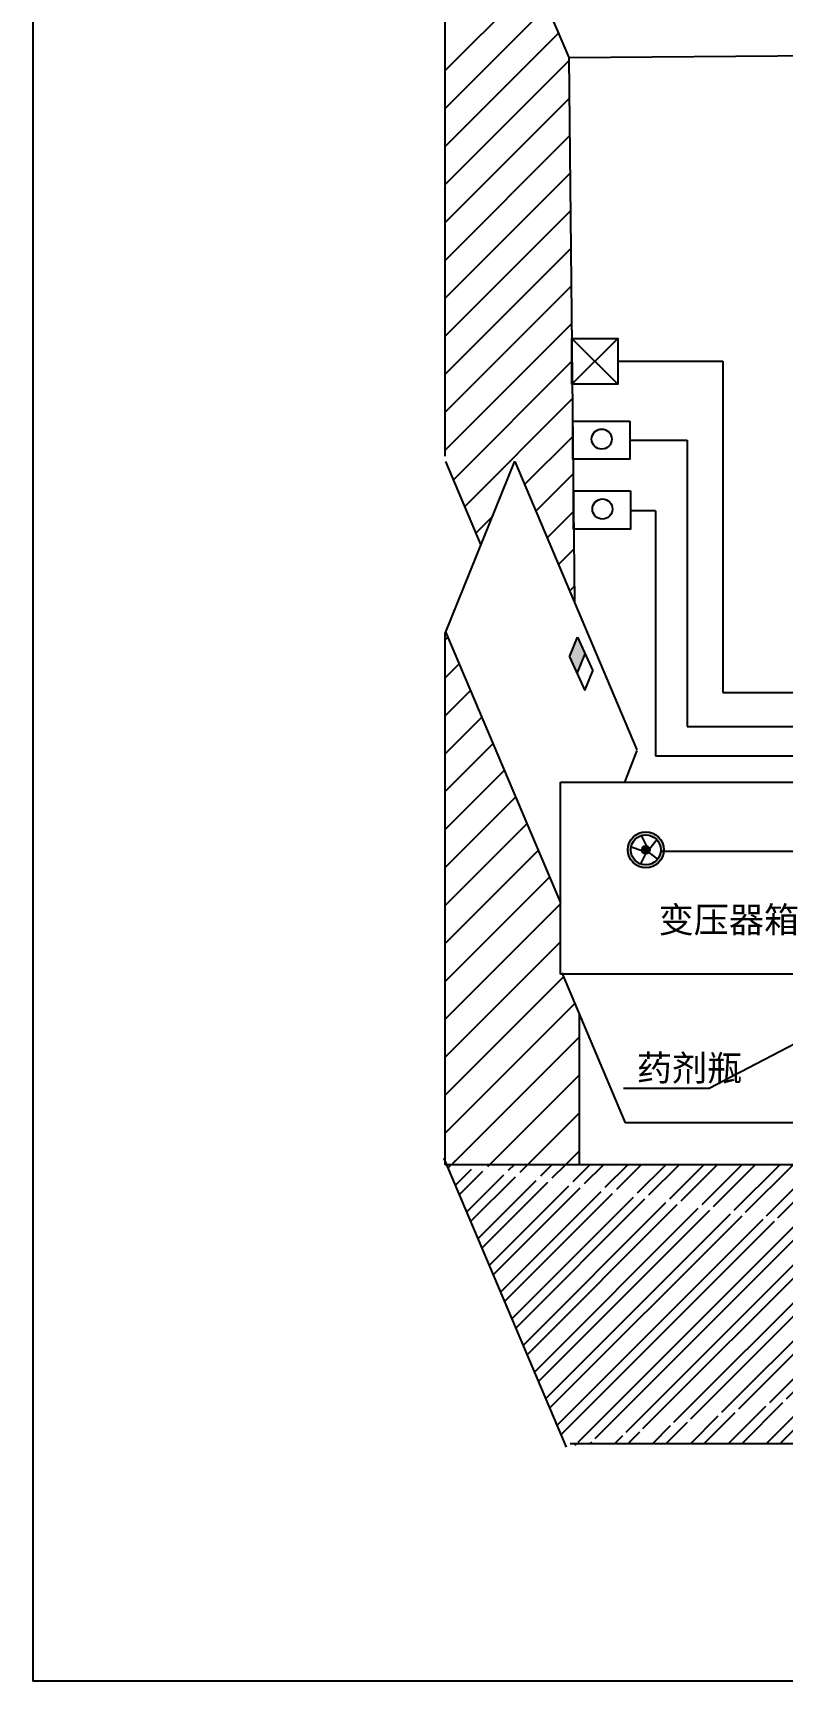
# Model space of a CAD drawing. Extents: x 62072 to 79005, y 47749 to 66939.
# Drawn here: x 62072 to 63817, y 61023 to 64862 of the extents above; entities that cross this region are included whole.
import ezdxf

# ---------------------------------------------------------------- set-up
doc = ezdxf.new("R2010")
doc.units = 0
doc.header["$LTSCALE"] = 1000
doc.header["$MEASUREMENT"] = 0
doc.layers.get('0').update_dxf_attribs({"linetype": 'CONTINUOUS'})
doc.styles.get("Standard").update_dxf_attribs({"font": 'GBENOR', "bigfont": 'GBCBIG'})
doc.dimstyles.get("Standard").update_dxf_attribs({"dimscale": 100, "dimtxt": 3.5, "dimasz": 1, "dimexe": 2.5, "dimexo": 3, "dimgap": 1.5, "dimtad": 1, "dimdec": 0, "dimzin": 0, "dimdsep": 46, "dimtxsty": 'Standard', "dimblk": 'ARCHTICK', "dimcen": 0.09, "dimadec": 0, "dimazin": 0, "dimtfac": 1, "dimtdec": 0, "dimtix": 1, "dimtmove": 2, "dimatfit": 3, "dimldrblk": 'ARCHTICK', "dimfxl": 0, "dimtolj": 1, "dimtzin": 0, "dimarcsym": 0})

msp = doc.modelspace()

# ---------------------------------------------------------------- hatches: boundary and pattern name
for points in [[(63340.6, 63454.8), (63322, 63409), (63339.7, 63369.8), (63358.3, 63415.7)], [(63508.8, 62959.1, 1), (63490.3, 62959.1, 1)]]:
    msp.add_hatch(color=256).paths.add_polyline_path(points)
h = msp.add_hatch(color=256)
h.paths.add_polyline_path([(63457.4, 62959.1, 1), (63541.7, 62959.1, 1)])
h.paths.add_polyline_path([(63534.4, 62959.1, -1), (63464.7, 62959.1, -1)], flags=16)
h = msp.add_hatch()
h.set_pattern_fill('金属', color=256, scale=50, style=0)
h.set_pattern_definition([(45, (48560.98, 54368.89), (-44.19417, 44.19417), []), (45, (48560.98, 54400.14), (-44.19417, 44.19417), [])])
edge = h.paths.add_edge_path()
edge.add_line((63029.3, 62240.1), (63313.9, 61568.3))
edge.add_line((66524.7, 62225.9), (63032.1, 62225.9))
edge.add_line((66816, 61575.9), (63323.4, 61575.9))
edge.add_line((66527.3, 62240.1), (66811.9, 61568.3))

# ---------------------------------------------------------------- linework, layer by layer
for p, q in [((62072.3, 66903.8), (62072.3, 61023.2)), ((63035.2, 65476.4), (63319.9, 64804.5)), ((63032.1, 64774.2), (63243.3, 64985.3)), ((63032.1, 64774.2), (63243.3, 64985.3)), ((63032.1, 64685.8), (63269.6, 64923.2)), ((63032.1, 64685.8), (63269.6, 64923.2)), ((63032.1, 64597.4), (63295.9, 64861.2)), ((63032.1, 64597.4), (63295.9, 64861.2)), ((63032.1, 64509), (63320, 64796.8)), ((63319.9, 64804.5), (64220.9, 64811.6)), ((63319.9, 64804.5), (63333.3, 63535.6)), ((63032.1, 64420.6), (63320.9, 64709.4)), ((63032.1, 64332.2), (63321.8, 64621.9)), ((63032.1, 64243.8), (63322.7, 64534.4)), ((63032.1, 64155.4), (63323.7, 64447)), ((63032.1, 64067.1), (63324.6, 64359.5)), ((63032.1, 63978.7), (63325.5, 64272.1)), ((63032.1, 63890.3), (63326.4, 64184.6)), ((63434.1, 64150.4), (63327.3, 64043.8)), ((63327.3, 64150.4), (63434.1, 64043.8)), ((63051.4, 63821.1), (63327.3, 64097.1)), ((63077.7, 63759), (63328.3, 64009.7)), ((63217, 63810), (63329.2, 63922.2)), ((63032.1, 63462.9), (63194.8, 63864.5)), ((63033.3, 63863.6), (63115.7, 63669.2)), ((63194.3, 63863.6), (63479, 63191.8)), ((63243.3, 63747.9), (63330.1, 63834.7)), ((63104, 63697), (63142.6, 63735.6)), ((63269.6, 63685.8), (63331, 63747.3)), ((63295.9, 63623.8), (63332, 63659.8)), ((63322.2, 63561.7), (63332.9, 63572.3)), ((63032.1, 62225.9), (63032.1, 63462.9)), ((63032.1, 63448.3), (63038.4, 63454.6)), ((63033.3, 63466.7), (63300.8, 62835.5)), ((63322, 63409), (63340.6, 63454.8)), ((63340.6, 63454.8), (63376.2, 63376.2)), ((63339.7, 63369.8), (63358.3, 63415.7)), ((63032.1, 63360), (63064.7, 63392.6)), ((63321.9, 63409.1), (63357.6, 63330.5)), ((63357.6, 63330.5), (63376.1, 63376.4)), ((63032.1, 63271.6), (63091, 63330.5)), ((63032.1, 63183.2), (63117.3, 63268.4)), ((63032.1, 63094.8), (63143.6, 63206.3)), ((63450.5, 63117), (63479.6, 63190.3)), ((63032.1, 63006.4), (63169.9, 63144.2)), ((63300.8, 62669.7), (63300.8, 63117)), ((63300.8, 63117), (65217.4, 63117)), ((63032.1, 62918), (63196.2, 63082.1)), ((63032.1, 62829.6), (63222.5, 63020)), ((63501.8, 62968), (63489.3, 62992.4)), ((63032.1, 62741.2), (63248.8, 62958)), ((63490.6, 62956.9), (63465.2, 62965.4)), ((63508.3, 62961.9), (63524.9, 62983)), ((63499.2, 62949.8), (63487.5, 62926.3)), ((63506.8, 62953.3), (63526.9, 62937.3)), ((63032.1, 62652.8), (63275.2, 62895.9)), ((63032.1, 62564.5), (63300.8, 62833.1)), ((63032.1, 62476.1), (63300.8, 62744.7)), ((63032.1, 62387.7), (63308, 62663.6)), ((65217.4, 62669.7), (63300.8, 62669.7)), ((63304.2, 62672.7), (63451.8, 62323.6)), ((63032.1, 62299.3), (63334.3, 62601.5)), ((63344, 62578.8), (63344, 62225.9)), ((63047.1, 62225.9), (63344, 62522.7)), ((63135.5, 62225.9), (63344, 62434.4)), ((63223.9, 62225.9), (63344, 62346)), ((65364, 62323.6), (63451.8, 62323.6)), ((63029.3, 62240.1), (63313.9, 61568.3)), ((66524.7, 62225.9), (63032.1, 62225.9)), ((63312.3, 62225.9), (63344, 62257.6)), ((66816, 61575.9), (63323.4, 61575.9)), ((69920.3, 61023.2), (62072.3, 61023.2))]:
    msp.add_line(p, q)
at = {"color": 5}
for p, q in [((63434.1, 64097.1), (63679.2, 64097.1)), ((63679.2, 64097.1), (63679.2, 63325.8)), ((63679.2, 63325.8), (65533, 63325.8))]:
    msp.add_line(p, q, dxfattribs=at)
at = {"color": 2}
for p, q in [((63462.3, 63913.5), (63595.8, 63913.5)), ((63595.8, 63913.5), (63595.8, 63246.7)), ((63522.2, 63748.7), (63464.1, 63748.7)), ((63522.2, 63748.7), (63522.2, 63178.4)), ((63595.8, 63246.7), (63785.7, 63246.7)), ((63785.7, 63246.7), (65467.6, 63246.7)), ((63522.2, 63178.4), (65415.8, 63178.4))]:
    msp.add_line(p, q, dxfattribs=at)
at = {"color": 1}
msp.add_line((63535.3, 62956), (63964.6, 62956), dxfattribs=at)
msp.add_lwpolyline([(63032.1, 63876.3), (63032.1, 65867.8)])
for points in [[(63327.3, 64150.4), (63434.1, 64150.4), (63434.1, 64043.8), (63327.3, 64043.8)], [(63462.3, 63958), (63462.3, 63869), (63329.8, 63869), (63329.8, 63958)], [(63464.1, 63795.2), (63464.1, 63706.2), (63331.5, 63706.2), (63331.5, 63795.2)]]:
    msp.add_lwpolyline(points, close=True)
for centre, radius in [((63396.8, 63915.9), 23.4), ((63398.5, 63753), 23.4), ((63499.5, 62959.1), 42.1), ((63499.5, 62959.1), 42.1), ((63499.5, 62959.1), 34.9), ((63499.5, 62959.1), 9.23)]:
    msp.add_circle(centre, radius)

# ---------------------------------------------------------------- texts
at = {"insert": (63529.2, 62826.3), "char_height": 60, "attachment_point": 1}
msp.add_mtext('{\\f\uffbfﾬￌ￥_GB2312|b0|i0|c134|p49;变压器箱}', dxfattribs=at)
at = {"insert": (63478.6, 62480.9), "char_height": 60, "width": 275.596, "attachment_point": 1}
msp.add_mtext('{\\f\uffbfﾬￌ￥_GB2312|b0|i0|c134|p49;药剂瓶}', dxfattribs=at)

# ---------------------------------------------------------------- leaders
msp.add_leader([(63970.9, 62572), (63647, 62403.4), (63447.4, 62403.4)], dimstyle='Standard', override={"dimgap": 1.5, "dimtad": 0})

doc.saveas('drawing.dxf')
